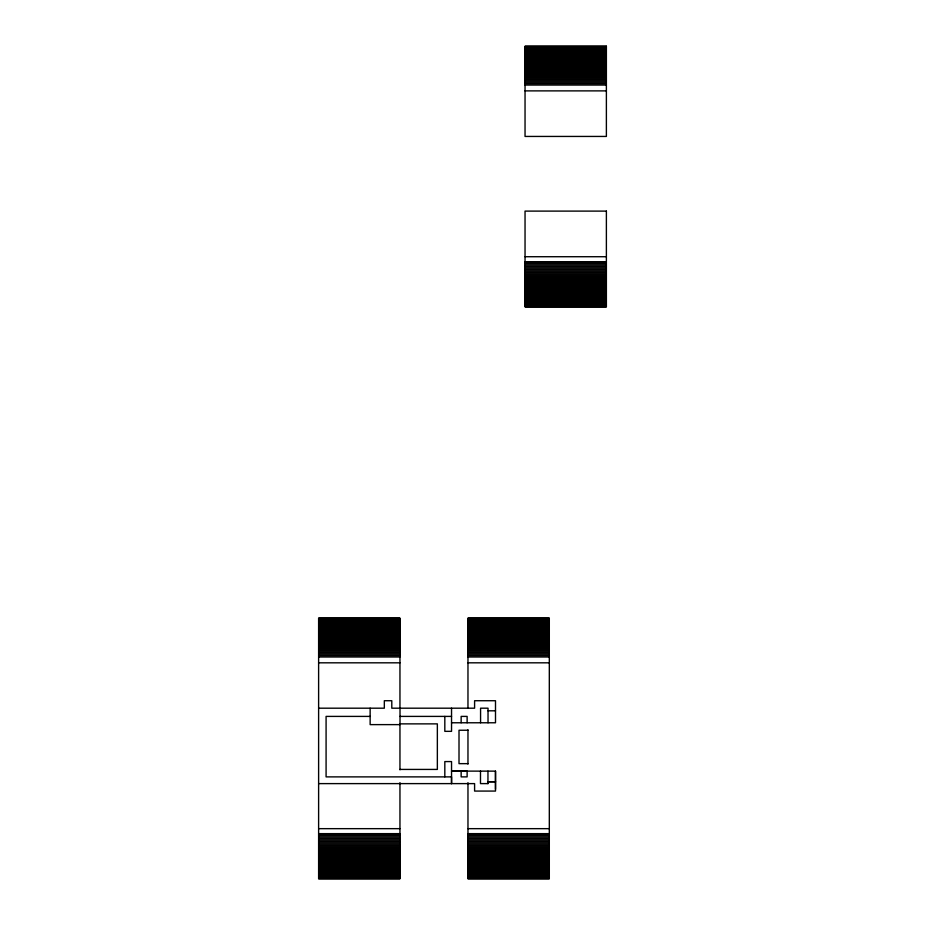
<?xml version="1.0" encoding="UTF-8"?>
<svg xmlns="http://www.w3.org/2000/svg" width="925" height="925" viewBox="0 0 925 925"><rect width="100%" height="100%" fill="white"/><g stroke="black" fill="none" stroke-linecap="round" stroke-linejoin="round"><path stroke-width="1.39" d="M461.147 771.103L461.147 776.884L467.125 776.884L467.125 771.103L451.539 771.103L451.539 783.614L451.539 776.884L326.086 776.884L326.086 716.401L370.139 716.401M480.491 771.126L480.48 783.602L487.949 783.614L487.961 771.138M487.949 783.614L487.949 781.741L495.499 781.741L487.949 781.741M495.499 789.21L495.499 771.138L451.539 771.103L451.539 761.576L444.821 761.576L444.821 776.884M525.042 46.447L606.384 46.447M525.042 46.608L606.384 46.608M525.042 46.828L606.384 46.828M525.042 47.082L606.384 47.082M525.042 47.395L606.384 47.395M525.042 47.753L606.384 47.753M525.042 48.146L606.384 48.146M525.042 48.597L606.384 48.597M525.042 49.083L606.384 49.083M525.042 49.626L606.384 49.626M525.042 50.204L606.384 50.204M525.042 50.829L606.384 50.829M525.042 51.499L606.384 51.499M525.042 52.205L606.384 52.205M525.042 52.956L606.384 52.956M525.042 53.754L606.384 53.754M525.042 54.587L606.384 54.587M525.042 55.454L606.384 55.454M525.042 56.367L606.384 56.367M525.042 57.304L606.384 57.304M525.042 58.287L606.384 58.287M525.042 59.304L606.384 59.304M525.042 60.356L606.384 60.356M525.042 61.443L606.384 61.443M525.042 62.553L606.384 62.553M525.042 63.698L606.384 63.698M525.042 64.866L606.384 64.866M525.042 66.068L606.384 66.068M525.042 67.305L606.384 67.305M525.042 68.554L606.384 68.554M525.042 69.826L606.384 69.826M525.042 71.133L606.384 71.133M525.042 72.451L606.384 72.451M525.042 73.792L606.384 73.792M525.042 75.156L606.384 75.156M525.042 76.532L606.384 76.532M525.042 77.92L606.384 77.92M525.042 79.319L606.384 79.319M525.042 80.741L606.384 80.741M525.042 82.175L606.384 82.175M525.042 83.608L606.384 83.608M525.042 85.054L606.384 85.054M525.042 90.881L606.384 90.881M525.042 256.722L606.384 256.722M525.042 261.706L606.384 261.706M525.042 262.18L606.384 262.18M525.042 262.908L606.384 262.908M525.042 263.648L606.384 263.648M525.042 265.105L606.384 265.105M525.042 266.562L606.384 266.562M525.042 268.007L606.384 268.007M525.042 269.452L606.384 269.452M525.042 270.898L606.384 270.898M525.042 272.32L606.384 272.32M525.042 273.742L606.384 273.742M525.042 275.141L606.384 275.141M525.042 276.54L606.384 276.54M525.042 277.916L606.384 277.916M525.042 279.269L606.384 279.269M525.042 280.61L606.384 280.61M525.042 281.928L606.384 281.928M525.042 283.235L606.384 283.235M525.042 284.507L606.384 284.507M525.042 285.767L606.384 285.767M525.042 286.993L606.384 286.993M525.042 288.195L606.384 288.195M525.042 289.363L606.384 289.363M525.042 290.508L606.384 290.508M525.042 291.629L606.384 291.629M525.042 292.705L606.384 292.705M525.042 293.757L606.384 293.757M525.042 294.774L606.384 294.774M525.042 295.757L606.384 295.757M525.042 296.705L606.384 296.705M525.042 297.607L606.384 297.607M525.042 298.474L606.384 298.474M525.042 299.307L606.384 299.307M525.042 300.105L606.384 300.105M525.042 300.856L606.384 300.856M525.042 301.562L606.384 301.562M525.042 302.232L606.384 302.232M525.042 302.857L606.384 302.857M525.042 303.435L606.384 303.435M525.042 303.978L606.384 303.978M525.042 304.464L606.384 304.464M525.042 304.915L606.384 304.915M525.042 305.319L606.384 305.319M525.042 305.666L606.384 305.666M525.042 305.978L606.384 305.978M525.042 306.244L606.384 306.244M525.042 306.453L606.384 306.453M525.042 306.626L606.384 306.626M318.616 618.374L399.958 618.374M467.969 618.374L549.311 618.374M318.616 618.548L399.958 618.548M467.969 618.548L549.311 618.548M318.616 618.756L399.958 618.756M467.969 618.756L549.311 618.756M318.616 619.022L399.958 619.022M467.969 619.022L549.311 619.022M318.616 619.334L399.958 619.334M467.969 619.334L549.311 619.334M318.616 619.681L399.958 619.681M467.969 619.681L549.311 619.681M318.616 620.085L399.958 620.085M467.969 620.085L549.311 620.085M318.616 620.536L399.958 620.536M467.969 620.536L549.311 620.536M318.616 621.022L399.958 621.022M467.969 621.022L549.311 621.022M318.616 621.565L399.958 621.565M467.969 621.565L549.311 621.565M318.616 622.143L399.958 622.143M467.969 622.143L549.311 622.143M318.616 622.768L399.958 622.768M467.969 622.768L549.311 622.768M318.616 623.438L399.958 623.438M467.969 623.438L549.311 623.438M318.616 624.144L399.958 624.144M467.969 624.144L549.311 624.144M318.616 624.895L399.958 624.895M467.969 624.895L549.311 624.895M318.616 625.693L399.958 625.693M467.969 625.693L549.311 625.693M318.616 626.526L399.958 626.526M467.969 626.526L549.311 626.526M318.616 627.393L399.958 627.393M467.969 627.393L549.311 627.393M318.616 628.295L399.958 628.295M467.969 628.295L549.311 628.295M318.616 629.243L399.958 629.243M467.969 629.243L549.311 629.243M318.616 630.226L399.958 630.226M467.969 630.226L549.311 630.226M318.616 631.243L399.958 631.243M467.969 631.243L549.311 631.243M318.616 632.295L399.958 632.295M467.969 632.295L549.311 632.295M318.616 633.371L399.958 633.371M467.969 633.371L549.311 633.371M318.616 634.492L399.958 634.492M467.969 634.492L549.311 634.492M318.616 635.637L399.958 635.637M467.969 635.637L549.311 635.637M318.616 636.805L399.958 636.805M467.969 636.805L549.311 636.805M318.616 638.007L399.958 638.007M467.969 638.007L549.311 638.007M318.616 639.233L399.958 639.233M467.969 639.233L549.311 639.233M318.616 640.493L399.958 640.493M467.969 640.493L549.311 640.493M318.616 641.765L399.958 641.765M467.969 641.765L549.311 641.765M318.616 643.072L399.958 643.072M467.969 643.072L549.311 643.072M318.616 644.39L399.958 644.39M467.969 644.39L549.311 644.39M318.616 645.731L399.958 645.731M467.969 645.731L549.311 645.731M318.616 647.084L399.958 647.084M467.969 647.084L549.311 647.084M318.616 648.46L399.958 648.46M467.969 648.46L549.311 648.46M318.616 649.859L399.958 649.859M467.969 649.859L549.311 649.859M318.616 651.258L399.958 651.258M467.969 651.258L549.311 651.258M318.616 652.68L399.958 652.68M467.969 652.68L549.311 652.68M318.616 654.102L399.958 654.102M467.969 654.102L549.311 654.102M318.616 655.548L399.958 655.548M467.969 655.548L549.311 655.548M318.616 656.993L399.958 656.993M467.969 656.993L549.311 656.993M318.616 662.82L399.958 662.82M467.969 662.82L549.311 662.82M318.616 708.192L384.326 708.192L384.326 700.722L391.795 700.722L391.795 708.192L474.594 708.192L474.594 700.722L495.499 700.722L495.499 722.772L451.539 722.772M488.03 710.805L495.499 710.805M399.958 716.401L451.539 716.401M467.969 730.241L459.008 730.241L459.008 763.645L467.969 763.657M399.958 769.427L437.352 769.427L437.352 723.87L399.958 723.87L399.958 769.82M318.616 783.614L474.594 783.614L474.594 791.072L495.499 791.072L495.499 771.138M318.616 828.661L399.958 828.661M467.969 828.661L549.311 828.661M318.616 833.645L399.958 833.645M467.969 833.645L549.311 833.645M318.616 834.119L399.958 834.119M467.969 834.119L549.311 834.119M318.616 834.847L399.958 834.847M467.969 834.847L549.311 834.847M318.616 835.576L399.958 835.576M467.969 835.576L549.311 835.576M318.616 837.044L399.958 837.044M467.969 837.044L549.311 837.044M318.616 838.501L399.958 838.501M467.969 838.501L549.311 838.501M318.616 839.946L399.958 839.946M467.969 839.946L549.311 839.946M318.616 841.392L399.958 841.392M467.969 841.392L549.311 841.392M318.616 842.825L399.958 842.825M467.969 842.825L549.311 842.825M318.616 844.259L399.958 844.259M467.969 844.259L549.311 844.259M318.616 845.681L399.958 845.681M467.969 845.681L549.311 845.681M318.616 847.08L399.958 847.08M467.969 847.08L549.311 847.08M318.616 848.468L399.958 848.468M467.969 848.468L549.311 848.468M318.616 849.844L399.958 849.844M467.969 849.844L549.311 849.844M318.616 851.208L399.958 851.208M467.969 851.208L549.311 851.208M318.616 852.549L399.958 852.549M467.969 852.549L549.311 852.549M318.616 853.868L399.958 853.868M467.969 853.868L549.311 853.868M318.616 855.174L399.958 855.174M467.969 855.174L549.311 855.174M318.616 856.446L399.958 856.446M467.969 856.446L549.311 856.446M318.616 857.695L399.958 857.695M467.969 857.695L549.311 857.695M318.616 858.932L399.958 858.932M467.969 858.932L549.311 858.932M318.616 860.134L399.958 860.134M467.969 860.134L549.311 860.134M318.616 861.302L399.958 861.302M467.969 861.302L549.311 861.302M318.616 862.447L399.958 862.447M467.969 862.447L549.311 862.447M318.616 863.557L399.958 863.557M467.969 863.557L549.311 863.557M318.616 864.644L399.958 864.644M467.969 864.644L549.311 864.644M318.616 865.696L399.958 865.696M467.969 865.696L549.311 865.696M318.616 866.713L399.958 866.713M467.969 866.713L549.311 866.713M318.616 867.696L399.958 867.696M467.969 867.696L549.311 867.696M318.616 868.633L399.958 868.633M467.969 868.633L549.311 868.633M318.616 869.546L399.958 869.546M467.969 869.546L549.311 869.546M318.616 870.413L399.958 870.413M467.969 870.413L549.311 870.413M318.616 871.246L399.958 871.246M467.969 871.246L549.311 871.246M318.616 872.044L399.958 872.044M467.969 872.044L549.311 872.044M318.616 872.795L399.958 872.795M467.969 872.795L549.311 872.795M318.616 873.501L399.958 873.501M467.969 873.501L549.311 873.501M318.616 874.171L399.958 874.171M467.969 874.171L549.311 874.171M318.616 874.796L399.958 874.796M467.969 874.796L549.311 874.796M318.616 875.374L399.958 875.374M467.969 875.374L549.311 875.374M318.616 875.917L399.958 875.917M467.969 875.917L549.311 875.917M318.616 876.403L399.958 876.403M467.969 876.403L549.311 876.403M318.616 876.854L399.958 876.854M467.969 876.854L549.311 876.854M318.616 877.247L399.958 877.247M467.969 877.247L549.311 877.247M318.616 877.605L399.958 877.605M467.969 877.605L549.311 877.605M318.616 877.918L399.958 877.918M467.969 877.918L549.311 877.918M318.616 878.172L399.958 878.172M467.969 878.172L549.311 878.172M318.616 878.392L399.958 878.392M467.969 878.392L549.311 878.392M318.616 878.553L399.958 878.553M467.969 878.553L549.311 878.553M488.03 722.772L488.03 708.192L480.572 708.192L480.572 722.772M467.969 708.365L467.969 618.189L549.311 618.189L549.311 878.75L467.969 878.75L467.969 782.677M467.969 729.802L467.969 764.096M467.125 722.772L467.125 716.401L461.147 716.401L461.147 722.772M451.539 708.192L451.539 731.34L444.821 731.34L444.821 716.401M400.016 708.192L400.016 724.622L370.139 724.622L370.139 708.192M399.958 708.365L399.958 618.189L318.616 618.189L318.616 878.75L399.958 878.75L399.958 782.677M606.384 46.25L525.042 46.25L525.042 136.438L606.384 136.438L606.384 46.25M606.384 211.108L525.042 211.108L525.042 306.811L606.384 306.811L606.384 211.108"/></g></svg>
